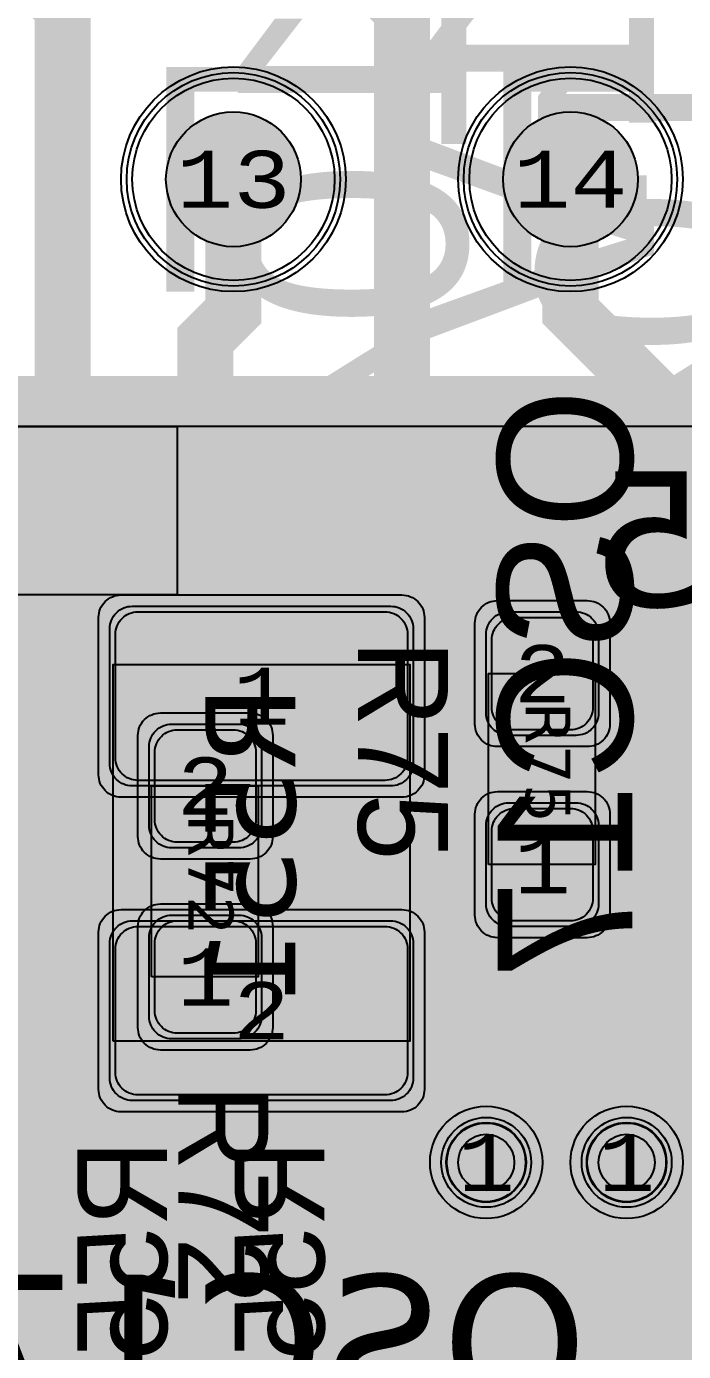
# Model space of a CAD drawing. Extents: x -28 to 199, y -61 to 255.
# Drawn here: x 62.41 to 68.26, y 210.82 to 222.61 of the extents above; entities that cross this region are included whole.
import ezdxf
from ezdxf.enums import TextEntityAlignment as Align

# ---------------------------------------------------------------- set-up
doc = ezdxf.new("R2010")
doc.units = 0
doc.header["$MEASUREMENT"] = 0
for name, color, linetype in [('ASSEMBLY_OUTLINES_BTM', 191, 'CONTINUOUS'), ('ASSEMBLY_OUTLINES_TOP', 102, 'CONTINUOUS'), ('ASSEMBLY_PART_NUMBERS_BTM', 191, 'CONTINUOUS'), ('ASSEMBLY_PART_NUMBERS_TOP', 102, 'CONTINUOUS'), ('ASSEMBLY_REF_DES_BTM', 191, 'CONTINUOUS'), ('ASSEMBLY_REF_DES_TOP', 102, 'CONTINUOUS'), ('DRILL_DRAWING', 21, 'CONTINUOUS'), ('GENERATED_SILKSCREEN_BTM', 255, 'CONTINUOUS'), ('GENERATED_SILKSCREEN_TOP', 140, 'CONTINUOUS'), ('PART_HOLES_LAYER_2', 30, 'CONTINUOUS'), ('PART_HOLES_LAYER_3', 30, 'CONTINUOUS'), ('PART_HOLES_LAYER_BOTTOM', 30, 'CONTINUOUS'), ('PART_HOLES_LAYER_TOP', 30, 'CONTINUOUS'), ('PART_PADS_LAYER_2', 230, 'CONTINUOUS'), ('PART_PADS_LAYER_3', 81, 'CONTINUOUS'), ('PART_PADS_LAYER_BOTTOM', 10, 'CONTINUOUS'), ('PART_PADS_LAYER_TOP', 150, 'CONTINUOUS'), ('PART_PADS_SMD_BTM', 10, 'CONTINUOUS'), ('PART_PADS_SMD_TOP', 150, 'CONTINUOUS'), ('PIN_NUMBERS_BTM', 8, 'CONTINUOUS'), ('PIN_NUMBERS_TOP', 8, 'CONTINUOUS'), ('PLACEMENT_OUTLINES_BTM', 222, 'CONTINUOUS'), ('PLACEMENT_OUTLINES_TOP', 130, 'CONTINUOUS'), ('PLANE_SHAPES_LAYER_2', 230, 'CONTINUOUS'), ('PLANE_SHAPES_LAYER_3', 81, 'CONTINUOUS'), ('SILKSCREEN_OUTLINES_BTM', 211, 'CONTINUOUS'), ('SILKSCREEN_OUTLINES_TOP', 150, 'CONTINUOUS'), ('SILKSCREEN_REF_DES_BTM', 211, 'CONTINUOUS'), ('SILKSCREEN_REF_DES_TOP', 150, 'CONTINUOUS'), ('SOLDERMASK_PADS_BTM', 12, 'CONTINUOUS'), ('SOLDERMASK_PADS_TOP', 180, 'CONTINUOUS'), ('SOLDERPASTE_PADS_BTM', 12, 'CONTINUOUS'), ('SOLDERPASTE_PADS_TOP', 180, 'CONTINUOUS'), ('TRACES_LAYER_2', 230, 'CONTINUOUS'), ('TRACES_LAYER_BOTTOM', 10, 'CONTINUOUS'), ('TRACES_LAYER_TOP', 150, 'CONTINUOUS')]:
    doc.layers.add(name, color=color, linetype=linetype)
doc.styles.add('COURIER_NEW', font='COUR.TTF')
doc.styles.add('VERDANA', font='verdana.TTF')
doc.styles.add('VERIBEST_GERBER_0', font='txt')

msp = doc.modelspace()

# ---------------------------------------------------------------- hatches: boundary and pattern name
at = {"layer": 'ASSEMBLY_OUTLINES_BTM'}
h = msp.add_hatch(color=256, dxfattribs=at)
edge = h.paths.add_edge_path()
edge.add_arc((66.5, 212.5), 0.5, 0, 360)
h = msp.add_hatch(color=256, dxfattribs=at)
edge = h.paths.add_edge_path()
edge.add_arc((67.75, 212.5), 0.5, 0, 360)
at = {"layer": 'PART_HOLES_LAYER_2'}
h = msp.add_hatch(color=256, dxfattribs=at)
edge = h.paths.add_edge_path()
edge.add_arc((64.25, 221.25), 0.6, 0, 360)
h = msp.add_hatch(color=256, dxfattribs=at)
edge = h.paths.add_edge_path()
edge.add_arc((67.25, 221.25), 0.6, 0, 360)
h = msp.add_hatch(color=256, dxfattribs=at)
edge = h.paths.add_edge_path()
edge.add_arc((66.5, 212.5), 0.25, 0, 360)
h = msp.add_hatch(color=256, dxfattribs=at)
edge = h.paths.add_edge_path()
edge.add_arc((67.75, 212.5), 0.25, 0, 360)
at = {"layer": 'PART_HOLES_LAYER_3'}
h = msp.add_hatch(color=256, dxfattribs=at)
edge = h.paths.add_edge_path()
edge.add_arc((64.25, 221.25), 0.6, 0, 360)
h = msp.add_hatch(color=256, dxfattribs=at)
edge = h.paths.add_edge_path()
edge.add_arc((67.25, 221.25), 0.6, 0, 360)
h = msp.add_hatch(color=256, dxfattribs=at)
edge = h.paths.add_edge_path()
edge.add_arc((66.5, 212.5), 0.25, 0, 360)
h = msp.add_hatch(color=256, dxfattribs=at)
edge = h.paths.add_edge_path()
edge.add_arc((67.75, 212.5), 0.25, 0, 360)
at = {"layer": 'PART_HOLES_LAYER_BOTTOM'}
h = msp.add_hatch(color=256, dxfattribs=at)
edge = h.paths.add_edge_path()
edge.add_arc((64.25, 221.25), 0.6, 0, 360)
h = msp.add_hatch(color=256, dxfattribs=at)
edge = h.paths.add_edge_path()
edge.add_arc((67.25, 221.25), 0.6, 0, 360)
h = msp.add_hatch(color=256, dxfattribs=at)
edge = h.paths.add_edge_path()
edge.add_arc((66.5, 212.5), 0.25, 0, 360)
h = msp.add_hatch(color=256, dxfattribs=at)
edge = h.paths.add_edge_path()
edge.add_arc((67.75, 212.5), 0.25, 0, 360)
at = {"layer": 'PART_HOLES_LAYER_TOP'}
h = msp.add_hatch(color=256, dxfattribs=at)
edge = h.paths.add_edge_path()
edge.add_arc((64.25, 221.25), 0.6, 0, 360)
h = msp.add_hatch(color=256, dxfattribs=at)
edge = h.paths.add_edge_path()
edge.add_arc((67.25, 221.25), 0.6, 0, 360)
h = msp.add_hatch(color=256, dxfattribs=at)
edge = h.paths.add_edge_path()
edge.add_arc((66.5, 212.5), 0.25, 0, 360)
h = msp.add_hatch(color=256, dxfattribs=at)
edge = h.paths.add_edge_path()
edge.add_arc((67.75, 212.5), 0.25, 0, 360)
at = {"layer": 'PLANE_SHAPES_LAYER_2'}
h = msp.add_hatch(color=256, dxfattribs=at)
h.paths.add_polyline_path([(169.5, 129.25), (149.5, 129.25), (142.25, 122), (142.25, 90.5), (147.5, 90.5), (147.5, 80), (154, 80), (154, 69.25), (131.75, 69.25), (131.75, 73.25), (121.25, 73.25), (121.25, 81), (110.5, 81), (110.5, 125.75), (106.5, 125.75), (106.5, 128.75), (93.5, 128.75), (93.5, 120.25), (91.75, 120.25), (91.75, 121.5), (80, 121.5), (80, 118.25), (73.25, 118.25), (73.25, 124.5), (67.5, 124.5), (67.5, 128), (57.75, 128), (57.75, 120.25), (55.25, 120.25), (55.25, 121.5), (47.5, 121.5), (47.5, 119), (35, 119), (35, 134.75), (32.75, 134.75), (32.75, 159.75), (29.25, 159.75), (29.25, 175.25), (22.5, 175.25), (22.5, 195.25), (17.25, 195.25), (17.25, 198), (22.5, 198), (22.5, 216.5), (40.25, 216.5), (40.25, 235.5), (54.5, 235.5), (54.5, 254), (87.25, 254), (87.25, 236.25), (86.25, 236.25), (86.25, 228.75), (81, 228.75), (81, 218.75), (95.25, 218.75), (95.25, 194.5), (87, 194.5), (87, 172), (131.1, 172), (131.1, 208.75), (115.5, 208.75), (115.5, 213.75), (106.75, 213.75), (106.75, 218.75), (110.25, 222.25), (110.25, 226.25), (142.5, 226.25), (142.5, 221.5), (160.5, 221.5), (160.5, 240.75), (169.5, 240.75)])
h.paths.add_polyline_path([(35.5, 149.5), (41.75, 149.5), (41.75, 152), (39.25, 152), (39.25, 154), (37.75, 154), (37.75, 152), (35.5, 152)], flags=16)
h.paths.add_polyline_path([(37.5, 125.75), (37.5, 128.75), (42.75, 128.75), (42.75, 125.75)], flags=16)
h.paths.add_polyline_path([(52, 127.75), (52, 130.75), (54.25, 130.75), (54.25, 127.75)], flags=16)
h.paths.add_polyline_path([(50.75, 219.5), (50.75, 226.5), (71.75, 226.5), (71.75, 219.5)], flags=16)
h.paths.add_polyline_path([(66.5, 150.75), (66.5, 177.5), (72.25, 177.5), (72.25, 150.75)], flags=16)
h.paths.add_polyline_path([(47.25, 185.25), (73, 185.25), (73, 188.25), (70.25, 188.25), (70.25, 191), (47.25, 191)], flags=16)
h.paths.add_polyline_path([(84.5, 208), (84.5, 212.75), (85, 212.75), (85, 208)], flags=16)
h.paths.add_polyline_path([(61.5, 137.25), (87.75, 137.25), (87.75, 140.5), (84.75, 140.5), (84.75, 143), (61.5, 143)], flags=16)
h.paths.add_polyline_path([(88.75, 127), (88.75, 130), (91, 130), (91, 127)], flags=16)
h.paths.add_polyline_path([(85.5, 130.25), (85.5, 132.5), (91, 132.5), (91, 130.25)], flags=16)
h.paths.add_polyline_path([(108.75, 142.25), (135.75, 142.25), (135.75, 145.75), (132.25, 145.75), (132.25, 149), (108.75, 149)], flags=16)
h.paths.add_polyline_path([(114.25, 126.75), (140.75, 126.75), (140.75, 129.75), (137.25, 129.75), (137.25, 133), (114.25, 133)], flags=16)
h.paths.add_polyline_path([(155.25, 180.25), (166.25, 180.25), (166.25, 186.25), (152.25, 186.25), (152.25, 183), (155.25, 183)], flags=16)
at = {"layer": 'PLANE_SHAPES_LAYER_3'}
h = msp.add_hatch(color=256, dxfattribs=at)
h.paths.add_polyline_path([(169.5, 129.25), (149.5, 129.25), (142.25, 122), (142.25, 90.5), (147.5, 90.5), (147.5, 80), (154, 80), (154, 69.25), (131.75, 69.25), (131.75, 73.25), (121.25, 73.25), (121.25, 81), (110.5, 81), (110.5, 125.75), (106.5, 125.75), (106.5, 128.75), (93.5, 128.75), (93.5, 120.25), (91.75, 120.25), (91.75, 121.5), (80, 121.5), (80, 118.25), (73.25, 118.25), (73.25, 124.5), (67.5, 124.5), (67.5, 127.75), (58.25, 127.75), (58.25, 130.25), (88.75, 130.25), (88.75, 127), (91, 127), (91, 132.5), (55, 132.5), (55, 131.25), (52, 131.25), (52, 127.75), (55, 127.75), (55, 127.25), (57.75, 127.25), (57.75, 120.25), (55.25, 120.25), (55.25, 121.5), (47.5, 121.5), (47.5, 119), (35, 119), (35, 134.75), (32.75, 134.75), (32.75, 159.75), (29.25, 159.75), (29.25, 175.25), (22.5, 175.25), (22.5, 195.25), (17.25, 195.25), (17.25, 198), (22.5, 198), (22.5, 216.5), (40.25, 216.5), (40.25, 235.5), (54.5, 235.5), (54.5, 254), (87.25, 254), (87.25, 236.25), (86.25, 236.25), (86.25, 228.75), (81, 228.75), (81, 218.75), (95.25, 218.75), (95.25, 194.5), (87, 194.5), (87, 172), (131.1, 172), (131.1, 208.75), (115.5, 208.75), (115.5, 213.75), (106.75, 213.75), (106.75, 218.75), (110.25, 222.25), (110.25, 226.25), (142.5, 226.25), (142.5, 221.5), (160.5, 221.5), (160.5, 240.75), (169.5, 240.75)])
h.paths.add_polyline_path([(35.5, 149.5), (41.75, 149.5), (41.75, 152), (39.25, 152), (39.25, 154), (37.75, 154), (37.75, 152), (35.5, 152)], flags=16)
h.paths.add_polyline_path([(37.5, 125.75), (37.5, 128.75), (42.75, 128.75), (42.75, 125.75)], flags=16)
h.paths.add_polyline_path([(50.75, 219.5), (50.75, 226.5), (71.75, 226.5), (71.75, 219.5)], flags=16)
h.paths.add_polyline_path([(66.5, 150.75), (66.5, 177.5), (72.25, 177.5), (72.25, 150.75)], flags=16)
h.paths.add_polyline_path([(47.25, 185.25), (73, 185.25), (73, 188.25), (70.25, 188.25), (70.25, 191), (47.25, 191)], flags=16)
h.paths.add_polyline_path([(84.5, 208), (84.5, 212.75), (85, 212.75), (85, 208)], flags=16)
h.paths.add_polyline_path([(61.5, 137.25), (87.75, 137.25), (87.75, 140.5), (84.75, 140.5), (84.75, 143), (61.5, 143)], flags=16)
h.paths.add_polyline_path([(108.75, 142.25), (135.75, 142.25), (135.75, 145.75), (132.25, 145.75), (132.25, 149), (108.75, 149)], flags=16)
h.paths.add_polyline_path([(114.25, 126.75), (140.75, 126.75), (140.75, 129.75), (137.25, 129.75), (137.25, 133), (114.25, 133)], flags=16)
h.paths.add_polyline_path([(155.25, 180.25), (166.25, 180.25), (166.25, 186.25), (152.25, 186.25), (152.25, 183), (155.25, 183)], flags=16)

# ---------------------------------------------------------------- linework, layer by layer
at = {"layer": 'ASSEMBLY_OUTLINES_BTM'}
msp.add_lwpolyline([(63.18, 213.58), (63.18, 216.93), (65.82, 216.93), (65.82, 213.58)], close=True, dxfattribs=at)
for centre in [(66.5, 212.5), (67.75, 212.5)]:
    msp.add_circle(centre, 0.5, dxfattribs=at)
at = {"layer": 'ASSEMBLY_OUTLINES_TOP', "const_width": 0.2}
for points in [[(48.9, 219.05), (48.9, 226.45), (76.6, 226.45), (76.6, 219.05)], [(61.75, 217.6), (61.75, 219.05), (63.75, 219.05), (63.75, 217.6)]]:
    msp.add_lwpolyline(points, close=True, dxfattribs=at)
at = {"layer": 'ASSEMBLY_OUTLINES_TOP'}
for points in [[(66.52, 215.15), (66.52, 216.85), (67.47, 216.85), (67.47, 215.15)], [(63.52, 214.15), (63.52, 215.85), (64.47, 215.85), (64.47, 214.15)]]:
    msp.add_lwpolyline(points, close=True, dxfattribs=at)
at = {"layer": 'GENERATED_SILKSCREEN_BTM', "const_width": 0.15}
for points in [[(66.78462, 218.36782), (67.60782, 218.36782), (67.61382, 218.36902), (67.61862, 218.37142), (67.62342, 218.37262), (67.62702, 218.37622), (67.79142, 218.57782), (67.79382, 218.58382), (67.79502, 218.58502), (67.79502, 218.58742), (67.79622, 218.58982), (67.79622, 218.59102), (67.79622, 218.59342), (67.79622, 218.99782), (67.79502, 219.00262), (67.79382, 219.00742), (67.79142, 219.01222), (67.62702, 219.21382), (67.62342, 219.21862), (67.61862, 219.22102), (67.61382, 219.22342), (67.60782, 219.22462), (66.78462, 219.22462), (66.77862, 219.22342), (66.77382, 219.22102), (66.77142, 219.21862), (66.76902, 219.21622), (66.76542, 219.21382), (66.60102, 219.01222), (66.59982, 219.00742), (66.59862, 219.00382), (66.59742, 219.00262), (66.59622, 218.99782), (66.59622, 218.59342), (66.59742, 218.58862), (66.59742, 218.58742), (66.59862, 218.58622), (66.59982, 218.58262), (66.60102, 218.57782), (66.76542, 218.37622), (66.76902, 218.37502), (66.77022, 218.37262), (66.77142, 218.37142), (66.77382, 218.37142), (66.77862, 218.36902), (66.78462, 218.36782)], [(66.79662, 219.17542), (67.59582, 219.17542), (67.74702, 218.99062), (67.74702, 218.60302), (67.59582, 218.41582), (66.79662, 218.41582), (66.64542, 218.60302), (66.64542, 218.99062), (66.79662, 219.17542)], [(67.17582, 217.44502), (67.34022, 217.24222), (67.34502, 217.23862), (67.35102, 217.23742), (67.35462, 217.23622), (67.35822, 217.23502), (67.36062, 217.23382), (67.60782, 217.23382), (67.61142, 217.23502), (67.61982, 217.23742), (67.62222, 217.23862), (67.62702, 217.24222), (67.79142, 217.44382), (67.79382, 217.44982), (67.79502, 217.45102), (67.79502, 217.45342), (67.79622, 217.45582), (67.79622, 217.45702), (67.79622, 217.45942), (67.79622, 217.86382), (67.79502, 217.86862), (67.79382, 217.87342), (67.79142, 217.87822), (67.62702, 218.07982), (67.62102, 218.08582), (67.61382, 218.08702), (67.60542, 218.08582), (67.59702, 218.08102), (67.59102, 218.07622), (67.58622, 218.06782), (67.58502, 218.06062), (67.58742, 218.05222), (67.74702, 217.85662), (67.74702, 217.46902), (67.59582, 217.28182), (67.37262, 217.28182), (67.22022, 217.46782), (67.22022, 217.86382), (67.22022, 217.86862), (67.21902, 217.87462), (67.21662, 217.87822), (67.05222, 218.07982), (67.05102, 218.08222), (67.04862, 218.08462), (67.04502, 218.08702), (67.03662, 218.08942), (67.03182, 218.09062), (66.78462, 218.09062), (66.77862, 218.08942), (66.77382, 218.08702), (66.77142, 218.08462), (66.76902, 218.08222), (66.76542, 218.07982), (66.60102, 217.87822), (66.59982, 217.87342), (66.59862, 217.86982), (66.59742, 217.86862), (66.59622, 217.86382), (66.59622, 217.45942), (66.59742, 217.45462), (66.59862, 217.45222), (66.59982, 217.44862), (66.60102, 217.44502), (66.72462, 217.29382), (66.73062, 217.28782), (66.73782, 217.28542), (66.74622, 217.28662), (66.75462, 217.29022), (66.76062, 217.29622), (66.76542, 217.30462), (66.76662, 217.31422), (66.76422, 217.32262), (66.64542, 217.46662), (66.64542, 217.85662), (66.79662, 218.04142), (67.01982, 218.04142), (67.17222, 217.85662), (67.17222, 217.45942), (67.17342, 217.45462), (67.17462, 217.44982), (67.17582, 217.44502)], [(67.79142, 216.74422), (67.62702, 216.94582), (67.62342, 216.95182), (67.61862, 216.95302), (67.61382, 216.95542), (67.60782, 216.95662), (66.78462, 216.95662), (66.77862, 216.95542), (66.77382, 216.95302), (66.77142, 216.95062), (66.76902, 216.94942), (66.76542, 216.94582), (66.60102, 216.74422), (66.59982, 216.74062), (66.59862, 216.73702), (66.59742, 216.73582), (66.59622, 216.73102), (66.59622, 216.32662), (66.59742, 216.32062), (66.59862, 216.31822), (66.59982, 216.31462), (66.60102, 216.31102), (66.76542, 216.10822), (66.77142, 216.10342), (66.78102, 216.10102), (66.78702, 216.10222), (66.79422, 216.10462), (66.79902, 216.10822), (66.80382, 216.11422), (66.80742, 216.12022), (66.80862, 216.12622), (66.80862, 216.13222), (66.80502, 216.13702), (66.64542, 216.33502), (66.64542, 216.72262), (66.79662, 216.90742), (67.59582, 216.90742), (67.74702, 216.72262), (67.74702, 216.33502), (67.58742, 216.13702), (67.58502, 216.13222), (67.58382, 216.12622), (67.58502, 216.12022), (67.58862, 216.11422), (67.59342, 216.10822), (67.59942, 216.10462), (67.60542, 216.10222), (67.61382, 216.10102), (67.62102, 216.10342), (67.62702, 216.10822), (67.79142, 216.31102), (67.79382, 216.31582), (67.79502, 216.31702), (67.79502, 216.32062), (67.79622, 216.32182), (67.79622, 216.32302), (67.79622, 216.32662), (67.79622, 216.73102), (67.79502, 216.73582), (67.79382, 216.74062), (67.79142, 216.74422)], [(67.74702, 215.65222), (67.74942, 215.66182), (67.75422, 215.66662), (67.76262, 215.67022), (67.77222, 215.67142), (67.78062, 215.67022), (67.78902, 215.66662), (67.79502, 215.66182), (67.79622, 215.65222), (67.79622, 215.18422), (67.79502, 215.17582), (67.78902, 215.16862), (67.78062, 215.16502), (67.77222, 215.16382), (67.76262, 215.16502), (67.75422, 215.16862), (67.74942, 215.17582), (67.74702, 215.18422), (67.74702, 215.39542), (66.62022, 215.39542), (66.61182, 215.39662), (66.60582, 215.40022), (66.60222, 215.40622), (66.60102, 215.41462), (66.59982, 215.42062), (66.59982, 215.42662), (66.60222, 215.43142), (66.60702, 215.43622), (66.93582, 215.67022), (66.94422, 215.67382), (66.95262, 215.67382), (66.95982, 215.67022), (66.96582, 215.66422), (66.97062, 215.65702), (66.97302, 215.64862), (66.97302, 215.64382), (66.97062, 215.64022), (66.96822, 215.63662), (66.96462, 215.63422), (66.69582, 215.44222), (67.74702, 215.44222), (67.74702, 215.65222)], [(67.76022, 214.56742), (67.76862, 214.56982), (67.77702, 214.56862), (67.78422, 214.56262), (67.78902, 214.55662), (67.79142, 214.54822), (67.79262, 214.53982), (67.78902, 214.53262), (67.78302, 214.52662), (66.63222, 213.87982), (66.62622, 213.87742), (66.62142, 213.87742), (66.61662, 213.87742), (66.61182, 213.87982), (66.60462, 213.88342), (66.59982, 213.88822), (66.59742, 213.89422), (66.59622, 213.90022), (66.59622, 214.71022), (66.59862, 214.71862), (66.60462, 214.72462), (66.61182, 214.72942), (66.62142, 214.73062), (66.62982, 214.72942), (66.63822, 214.72462), (66.64422, 214.71862), (66.64542, 214.71022), (66.64542, 213.94102), (67.76022, 214.56742)], [(63.1608, 212.0256), (63.1592, 212.0232), (63.1552, 212.0224), (63.1512, 212.02), (63.1472, 212.02), (62.9824, 212.02), (62.9784, 212.02), (62.976, 212.0224), (62.9736, 212.0224), (62.9728, 212.0232), (62.972, 212.024), (62.9696, 212.0256), (62.86, 212.1616), (62.8584, 212.1656), (62.8576, 212.168), (62.8568, 212.172), (62.8568, 212.5752), (62.8584, 212.5824), (62.8624, 212.5864), (62.8672, 212.5912), (62.8728, 212.5928), (63.6408, 212.5928), (63.6472, 212.5912), (63.6512, 212.5872), (63.6536, 212.5824), (63.6544, 212.5768), (63.6536, 212.5704), (63.6512, 212.5648), (63.6472, 212.5608), (63.6408, 212.5592), (63.2728, 212.5592), (63.2728, 212.1832), (63.6456, 212.052), (63.6512, 212.0488), (63.6544, 212.0432), (63.6552, 212.0368), (63.6536, 212.032), (63.6512, 212.0272), (63.6464, 212.0232), (63.6416, 212.0208), (63.6352, 212.0224), (63.2624, 212.1536), (63.1608, 212.0256)], [(62.8896, 212.5592), (62.8896, 212.176), (62.9904, 212.052), (63.1392, 212.052), (63.2408, 212.176), (63.2408, 212.5592), (62.8896, 212.5592)], [(64.5608, 212.0252), (64.5592, 212.0228), (64.5552, 212.022), (64.5512, 212.0196), (64.5472, 212.0196), (64.3824, 212.0196), (64.3784, 212.0196), (64.376, 212.022), (64.3736, 212.022), (64.3728, 212.0228), (64.372, 212.0236), (64.3696, 212.0252), (64.26, 212.1612), (64.2584, 212.1652), (64.2576, 212.1676), (64.2568, 212.1716), (64.2568, 212.5748), (64.2584, 212.582), (64.2624, 212.586), (64.2672, 212.5908), (64.2728, 212.5924), (65.0408, 212.5924), (65.0472, 212.5908), (65.0512, 212.5868), (65.0536, 212.582), (65.0544, 212.5764), (65.0536, 212.57), (65.0512, 212.5644), (65.0472, 212.5604), (65.0408, 212.5588), (64.6728, 212.5588), (64.6728, 212.1828), (65.0456, 212.0516), (65.0512, 212.0484), (65.0544, 212.0428), (65.0552, 212.0364), (65.0536, 212.0316), (65.0512, 212.0268), (65.0464, 212.0228), (65.0416, 212.0204), (65.0352, 212.022), (64.6624, 212.1532), (64.5608, 212.0252)], [(64.2896, 212.5588), (64.2896, 212.1756), (64.3904, 212.0516), (64.5392, 212.0516), (64.6408, 212.1756), (64.6408, 212.5588), (64.2896, 212.5588)], [(63.132, 211.6856), (63.1328, 211.6888), (63.1336, 211.6912), (63.1352, 211.6944), (63.2232, 211.8032), (62.8896, 211.8032), (62.8896, 211.2808), (62.888, 211.2752), (62.8848, 211.2704), (62.8792, 211.268), (62.8736, 211.2672), (62.8672, 211.268), (62.8616, 211.2704), (62.8584, 211.2752), (62.8568, 211.2808), (62.8568, 211.8208), (62.8584, 211.8264), (62.8624, 211.8304), (62.8672, 211.8352), (62.8728, 211.8368), (63.2576, 211.8368), (63.2632, 211.836), (63.2672, 211.8336), (63.2696, 211.8304), (63.2712, 211.8248), (63.2728, 211.8208), (63.2736, 211.8176), (63.2728, 211.8136), (63.2704, 211.8104), (63.164, 211.68), (63.164, 211.4216), (63.2656, 211.2968), (63.5232, 211.2968), (63.6232, 211.4216), (63.6232, 211.68), (63.5176, 211.8104), (63.5152, 211.816), (63.5152, 211.8208), (63.5184, 211.8256), (63.5224, 211.8304), (63.528, 211.8336), (63.5336, 211.8344), (63.5368, 211.8344), (63.5392, 211.8336), (63.5432, 211.8296), (63.6536, 211.6944), (63.6552, 211.692), (63.6552, 211.6888), (63.6568, 211.6856), (63.6568, 211.416), (63.6568, 211.4136), (63.656, 211.4128), (63.656, 211.412), (63.6552, 211.4104), (63.6552, 211.4088), (63.6536, 211.4056), (63.5432, 211.2704), (63.5408, 211.268), (63.5392, 211.2672), (63.5344, 211.2656), (63.5312, 211.2648), (63.2576, 211.2648), (63.2544, 211.2656), (63.2496, 211.2672), (63.248, 211.2672), (63.2472, 211.268), (63.2456, 211.2696), (63.244, 211.2704), (63.1352, 211.4056), (63.1336, 211.4096), (63.1328, 211.412), (63.132, 211.416), (63.132, 211.6856)], [(64.532, 211.6852), (64.5328, 211.6884), (64.5336, 211.6908), (64.5352, 211.694), (64.6232, 211.8028), (64.2896, 211.8028), (64.2896, 211.2804), (64.288, 211.2748), (64.2848, 211.27), (64.2792, 211.2676), (64.2736, 211.2668), (64.2672, 211.2676), (64.2616, 211.27), (64.2584, 211.2748), (64.2568, 211.2804), (64.2568, 211.8204), (64.2584, 211.826), (64.2624, 211.83), (64.2672, 211.8348), (64.2728, 211.8364), (64.6576, 211.8364), (64.6632, 211.8356), (64.6672, 211.8332), (64.6696, 211.83), (64.6712, 211.8244), (64.6728, 211.8204), (64.6736, 211.8172), (64.6728, 211.8132), (64.6704, 211.81), (64.564, 211.6796), (64.564, 211.4212), (64.6656, 211.2964), (64.9232, 211.2964), (65.0232, 211.4212), (65.0232, 211.6796), (64.9176, 211.81), (64.9152, 211.8156), (64.9152, 211.8204), (64.9184, 211.8252), (64.9224, 211.83), (64.928, 211.8332), (64.9336, 211.834), (64.9368, 211.834), (64.9392, 211.8332), (64.9432, 211.8292), (65.0536, 211.694), (65.0552, 211.6916), (65.0552, 211.6884), (65.0568, 211.6852), (65.0568, 211.4156), (65.0568, 211.4132), (65.056, 211.4124), (65.056, 211.4116), (65.0552, 211.41), (65.0552, 211.4084), (65.0536, 211.4052), (64.9432, 211.27), (64.9408, 211.2676), (64.9392, 211.2668), (64.9344, 211.2652), (64.9312, 211.2644), (64.6576, 211.2644), (64.6544, 211.2652), (64.6496, 211.2668), (64.648, 211.2668), (64.6472, 211.2676), (64.6456, 211.2692), (64.644, 211.27), (64.5352, 211.4052), (64.5336, 211.4092), (64.5328, 211.4116), (64.532, 211.4156), (64.532, 211.6852)], [(62.8568, 210.5248), (62.8568, 211.0648), (62.8584, 211.0704), (62.8624, 211.0744), (62.8672, 211.0792), (62.8728, 211.0808), (63.2576, 211.0808), (63.2632, 211.08), (63.2672, 211.0776), (63.2696, 211.0744), (63.2712, 211.0688), (63.2728, 211.0648), (63.2736, 211.0616), (63.2728, 211.0576), (63.2704, 211.0544), (63.164, 210.924), (63.164, 210.6656)], [(63.132, 210.9296), (63.1328, 210.9328), (63.1336, 210.9352), (63.1352, 210.9384), (63.2232, 211.0472), (62.8896, 211.0472), (62.8896, 210.5248)], [(63.6232, 210.6656), (63.6232, 210.924), (63.5176, 211.0544), (63.5152, 211.06), (63.5152, 211.0648), (63.5184, 211.0696), (63.5224, 211.0744), (63.528, 211.0776), (63.5336, 211.0784), (63.5368, 211.0784), (63.5392, 211.0776), (63.5432, 211.0736), (63.6536, 210.9384), (63.6552, 210.936), (63.6552, 210.9328), (63.6568, 210.9296), (63.6568, 210.66)], [(64.2568, 210.5244), (64.2568, 211.0644), (64.2584, 211.07), (64.2624, 211.074), (64.2672, 211.0788), (64.2728, 211.0804), (64.6576, 211.0804), (64.6632, 211.0796), (64.6672, 211.0772), (64.6696, 211.074), (64.6712, 211.0684), (64.6728, 211.0644), (64.6736, 211.0612), (64.6728, 211.0572), (64.6704, 211.054), (64.564, 210.9236), (64.564, 210.6652)], [(64.532, 210.9292), (64.5328, 210.9324), (64.5336, 210.9348), (64.5352, 210.938), (64.6232, 211.0468), (64.2896, 211.0468), (64.2896, 210.5244)], [(65.0232, 210.6652), (65.0232, 210.9236), (64.9176, 211.054), (64.9152, 211.0596), (64.9152, 211.0644), (64.9184, 211.0692), (64.9224, 211.074), (64.928, 211.0772), (64.9336, 211.078), (64.9368, 211.078), (64.9392, 211.0772), (64.9432, 211.0732), (65.0536, 210.938), (65.0552, 210.9356), (65.0552, 210.9324), (65.0568, 210.9292), (65.0568, 210.6596)], [(63.132, 210.66), (63.132, 210.9296)], [(64.532, 210.6596), (64.532, 210.9292)]]:
    msp.add_lwpolyline(points, dxfattribs=at)
for points in [[(63.180005, 214.666164, 1.1642e-05), (63.179995, 214.666156), (63.179995, 215.833844, 1.1642e-05), (63.180005, 215.833836), (63.180005, 214.666164)], [(65.820005, 214.666156, 1.1642e-05), (65.819995, 214.666164), (65.819995, 215.833836, 1.1642e-05), (65.820005, 215.833844), (65.820005, 214.666156)]]:
    msp.add_lwpolyline(points, format="xyb", dxfattribs=at)
for points in [[(66, 212.5, -1), (67, 212.5, -1)], [(67.25, 212.5, -1), (68.25, 212.5, -1)]]:
    msp.add_lwpolyline(points, format="xyb", close=True, dxfattribs=at)
at = {"layer": 'GENERATED_SILKSCREEN_TOP', "const_width": 0.15}
for points in [[(76.600005, 219.05, -0.4142135624), (76.6, 219.049995), (48.9, 219.049995, -0.4142135624), (48.899995, 219.05), (48.899995, 219.399988, 2.7616e-06), (48.900005, 219.399984), (48.900005, 219.050005), (76.599995, 219.050005), (76.599995, 219.399984, 2.7616e-06), (76.600005, 219.399988), (76.600005, 219.05)], [(66.520005, 215.707911, 1.22306e-05), (66.519995, 215.707902), (66.519995, 216.292098, 1.22306e-05), (66.520005, 216.292089), (66.520005, 215.707911)], [(67.470005, 215.716156, 1.1642e-05), (67.469995, 215.716164), (67.469995, 216.283836, 1.1642e-05), (67.470005, 216.283844), (67.470005, 215.716156)], [(63.520005, 214.707911, 1.22306e-05), (63.519995, 214.707902), (63.519995, 215.292098, 1.22306e-05), (63.520005, 215.292089), (63.520005, 214.707911)], [(64.470005, 214.716156, 1.1642e-05), (64.469995, 214.716164), (64.469995, 215.283836, 1.1642e-05), (64.470005, 215.283844), (64.470005, 214.716156)]]:
    msp.add_lwpolyline(points, format="xyb", dxfattribs=at)
msp.add_lwpolyline([(61.75, 217.55), (61.75, 219.05), (63.75, 219.05), (63.75, 217.55)], close=True, dxfattribs=at)
for points in [[(65.8592, 216.4752), (65.8608, 216.4728), (65.8648, 216.472), (65.8688, 216.4696), (65.8728, 216.4696), (66.0376, 216.4696), (66.0416, 216.4696), (66.044, 216.472), (66.0464, 216.472), (66.0472, 216.4728), (66.048, 216.4736), (66.0504, 216.4752), (66.16, 216.6112), (66.1616, 216.6152), (66.1624, 216.6176), (66.1632, 216.6216), (66.1632, 217.0248), (66.1616, 217.032), (66.1576, 217.036), (66.1536, 217.0408), (66.1472, 217.0424), (65.3792, 217.0424), (65.3728, 217.0408), (65.3688, 217.0368), (65.3664, 217.032), (65.3656, 217.0264), (65.3664, 217.02), (65.3688, 217.0144), (65.3728, 217.0104), (65.3792, 217.0088), (65.7472, 217.0088), (65.7472, 216.6328), (65.3744, 216.5016), (65.3688, 216.4984), (65.3656, 216.4928), (65.3648, 216.4864), (65.3664, 216.4816), (65.3696, 216.4768), (65.3736, 216.4728), (65.3784, 216.4704), (65.3848, 216.472), (65.7576, 216.6032), (65.8592, 216.4752)], [(66.1304, 217.0088), (66.1304, 216.6256), (66.0296, 216.5016), (65.8808, 216.5016), (65.7792, 216.6256), (65.7792, 217.0088), (66.1304, 217.0088)], [(65.3872, 216.1752), (65.3816, 216.1768), (65.376, 216.176), (65.3712, 216.172), (65.368, 216.168), (65.3664, 216.1624), (65.3656, 216.1568), (65.368, 216.152), (65.372, 216.148), (66.1392, 215.7168), (66.1432, 215.7152), (66.1464, 215.7152), (66.1496, 215.7152), (66.1528, 215.7168), (66.1576, 215.7192), (66.1608, 215.7224), (66.1624, 215.7264), (66.1632, 215.7304), (66.1632, 216.2704), (66.1616, 216.276), (66.1576, 216.28), (66.1528, 216.2832), (66.1464, 216.284), (66.1408, 216.2832), (66.1352, 216.28), (66.1312, 216.276), (66.1304, 216.2704), (66.1304, 215.7576), (65.3872, 216.1752)], [(65.888, 215.3792), (65.8872, 215.3824), (65.8864, 215.3848), (65.8848, 215.388), (65.7968, 215.4968), (66.1304, 215.4968), (66.1304, 214.9744), (66.132, 214.9688), (66.1352, 214.964), (66.1408, 214.9616), (66.1464, 214.9608), (66.1528, 214.9616), (66.1584, 214.964), (66.1616, 214.9688), (66.1632, 214.9744), (66.1632, 215.5144), (66.1616, 215.52), (66.1576, 215.524), (66.1536, 215.5288), (66.1472, 215.5304), (65.7624, 215.5304), (65.7568, 215.5296), (65.7528, 215.5272), (65.7504, 215.524), (65.7488, 215.5184), (65.7472, 215.5144), (65.7464, 215.5112), (65.7472, 215.5072), (65.7496, 215.504), (65.856, 215.3736), (65.856, 215.1152), (65.7544, 214.9904), (65.4968, 214.9904), (65.3968, 215.1152), (65.3968, 215.3736), (65.5024, 215.504), (65.5048, 215.5096), (65.5048, 215.5144), (65.5016, 215.5192), (65.4976, 215.524), (65.492, 215.5272), (65.4864, 215.528), (65.4832, 215.528), (65.4808, 215.5272), (65.4768, 215.5232), (65.3664, 215.388), (65.3648, 215.3856), (65.3648, 215.3824), (65.3632, 215.3792), (65.3632, 215.1096), (65.3632, 215.1072), (65.364, 215.1064), (65.364, 215.1056), (65.3648, 215.104), (65.3648, 215.1024), (65.3664, 215.0992), (65.4768, 214.964), (65.4792, 214.9616), (65.4808, 214.9608), (65.4856, 214.9592), (65.4888, 214.9584), (65.7624, 214.9584), (65.7664, 214.9592), (65.7704, 214.9608), (65.772, 214.9608), (65.7728, 214.9616), (65.7744, 214.9632), (65.776, 214.964), (65.8848, 215.0992), (65.8864, 215.1032), (65.8872, 215.1056), (65.888, 215.1096), (65.888, 215.3792)], [(64.2592, 212.5252), (64.2608, 212.5228), (64.2648, 212.522), (64.2688, 212.5196), (64.2728, 212.5196), (64.4376, 212.5196), (64.4416, 212.5196), (64.444, 212.522), (64.4464, 212.522), (64.4472, 212.5228), (64.448, 212.5236), (64.4504, 212.5252), (64.56, 212.6612), (64.5616, 212.6652), (64.5624, 212.6676), (64.5632, 212.6716), (64.5632, 213.0748), (64.5616, 213.082), (64.5576, 213.086), (64.5536, 213.0908), (64.5472, 213.0924), (63.7792, 213.0924), (63.7728, 213.0908), (63.7688, 213.0868), (63.7664, 213.082), (63.7656, 213.0764), (63.7664, 213.07), (63.7688, 213.0644), (63.7728, 213.0604), (63.7792, 213.0588), (64.1472, 213.0588), (64.1472, 212.6828), (63.7744, 212.5516), (63.7688, 212.5484), (63.7656, 212.5428), (63.7648, 212.5364), (63.7664, 212.5316), (63.7696, 212.5268), (63.7736, 212.5228), (63.7784, 212.5204), (63.7848, 212.522), (64.1576, 212.6532), (64.2592, 212.5252)], [(64.5304, 213.0588), (64.5304, 212.6756), (64.4296, 212.5516), (64.2808, 212.5516), (64.1792, 212.6756), (64.1792, 213.0588), (64.5304, 213.0588)], [(63.7872, 212.2252), (63.7816, 212.2268), (63.776, 212.226), (63.7712, 212.222), (63.768, 212.218), (63.7664, 212.2124), (63.7656, 212.2068), (63.768, 212.202), (63.772, 212.198), (64.5392, 211.7668), (64.5432, 211.7652), (64.5464, 211.7652), (64.5496, 211.7652), (64.5528, 211.7668), (64.5576, 211.7692), (64.5608, 211.7724), (64.5624, 211.7764), (64.5632, 211.7804), (64.5632, 212.3204), (64.5616, 212.326), (64.5576, 212.33), (64.5528, 212.3332), (64.5464, 212.334), (64.5408, 212.3332), (64.5352, 212.33), (64.5312, 212.326), (64.5304, 212.3204), (64.5304, 211.8076), (63.7872, 212.2252)], [(64.56, 211.1484), (64.4504, 211.014), (64.4464, 211.0116), (64.4432, 211.0108), (64.4408, 211.0092), (64.4376, 211.0084), (64.328, 211.0084), (64.3256, 211.0092), (64.32, 211.0108), (64.316, 211.0116), (64.3144, 211.014), (63.8816, 211.5468), (63.796, 211.5468), (63.796, 211.0244), (63.7944, 211.0188), (63.7912, 211.014), (63.7856, 211.0116), (63.7792, 211.0108), (63.7736, 211.0116), (63.768, 211.014), (63.7648, 211.0188), (63.7632, 211.0244), (63.7632, 211.5636), (63.7648, 211.57), (63.7688, 211.574), (63.7736, 211.578), (63.7792, 211.5796), (63.8888, 211.5796), (63.8912, 211.5788), (63.8968, 211.5772), (63.8992, 211.5756), (63.9008, 211.574), (63.9024, 211.5724), (64.336, 211.0404), (64.4296, 211.0404), (64.5304, 211.1652), (64.5304, 211.4236), (64.424, 211.554), (64.4224, 211.5596), (64.4232, 211.5644), (64.4256, 211.57), (64.4304, 211.5732), (64.436, 211.5764), (64.4416, 211.5772), (64.4464, 211.5764), (64.4504, 211.5724), (64.56, 211.438), (64.5608, 211.4348), (64.5616, 211.4324), (64.5624, 211.4316), (64.5632, 211.4284), (64.5632, 211.1588), (64.5624, 211.1556), (64.5624, 211.1548), (64.5616, 211.154), (64.5608, 211.1516), (64.56, 211.1484)]]:
    msp.add_lwpolyline(points, dxfattribs=at)
at = {"layer": 'PART_HOLES_LAYER_2'}
for centre, radius in [((64.25, 221.25), 0.6), ((67.25, 221.25), 0.6), ((66.5, 212.5), 0.25), ((67.75, 212.5), 0.25)]:
    msp.add_circle(centre, radius, dxfattribs=at)
at = {"layer": 'PART_HOLES_LAYER_3'}
for centre, radius in [((64.25, 221.25), 0.6), ((67.25, 221.25), 0.6), ((66.5, 212.5), 0.25), ((67.75, 212.5), 0.25)]:
    msp.add_circle(centre, radius, dxfattribs=at)
at = {"layer": 'PART_HOLES_LAYER_BOTTOM'}
for centre, radius in [((64.25, 221.25), 0.6), ((67.25, 221.25), 0.6), ((66.5, 212.5), 0.25), ((67.75, 212.5), 0.25)]:
    msp.add_circle(centre, radius, dxfattribs=at)
at = {"layer": 'PART_HOLES_LAYER_TOP'}
for centre, radius in [((64.25, 221.25), 0.6), ((67.25, 221.25), 0.6), ((66.5, 212.5), 0.25), ((67.75, 212.5), 0.25)]:
    msp.add_circle(centre, radius, dxfattribs=at)
at = {"layer": 'PART_PADS_LAYER_2'}
for centre, radius in [((64.25, 221.25), 0.95), ((67.25, 221.25), 0.95), ((66.5, 212.5), 0.35), ((67.75, 212.5), 0.35)]:
    msp.add_circle(centre, radius, dxfattribs=at)
at = {"layer": 'PART_PADS_LAYER_3'}
for centre, radius in [((64.25, 221.25), 0.95), ((67.25, 221.25), 0.95), ((66.5, 212.5), 0.35), ((67.75, 212.5), 0.35)]:
    msp.add_circle(centre, radius, dxfattribs=at)
at = {"layer": 'PART_PADS_LAYER_BOTTOM'}
for centre, radius in [((64.25, 221.25), 0.9), ((67.25, 221.25), 0.9), ((66.5, 212.5), 0.35), ((67.75, 212.5), 0.35)]:
    msp.add_circle(centre, radius, dxfattribs=at)
at = {"layer": 'PART_PADS_LAYER_TOP'}
for centre, radius in [((64.25, 221.25), 0.9), ((67.25, 221.25), 0.9), ((66.5, 212.5), 0.35), ((67.75, 212.5), 0.35)]:
    msp.add_circle(centre, radius, dxfattribs=at)
at = {"layer": 'PART_PADS_SMD_BTM'}
for points in [[(65.85, 216.05, -0.4142135624), (65.65, 215.85), (63.35, 215.85, -0.4142135624), (63.15, 216.05), (63.15, 217.25, -0.4142135624), (63.35, 217.45), (65.65, 217.45, -0.4142135624), (65.85, 217.25)], [(65.85, 213.25, -0.4142135624), (65.65, 213.05), (63.35, 213.05, -0.4142135624), (63.15, 213.25), (63.15, 214.45, -0.4142135624), (63.35, 214.65), (65.65, 214.65, -0.4142135624), (65.85, 214.45)]]:
    msp.add_lwpolyline(points, format="xyb", close=True, dxfattribs=at)
at = {"layer": 'PART_PADS_SMD_TOP'}
for points in [[(66.7, 216.3, -0.4142135624), (66.5, 216.5), (66.5, 217.2, -0.4142135624), (66.7, 217.4), (67.3, 217.4, -0.4142135624), (67.5, 217.2), (67.5, 216.5, -0.4142135624), (67.3, 216.3)], [(63.7, 215.3, -0.4142135624), (63.5, 215.5), (63.5, 216.2, -0.4142135624), (63.7, 216.4), (64.3, 216.4, -0.4142135624), (64.5, 216.2), (64.5, 215.5, -0.4142135624), (64.3, 215.3)], [(66.7, 214.6, -0.4142135624), (66.5, 214.8), (66.5, 215.5, -0.4142135624), (66.7, 215.7), (67.3, 215.7, -0.4142135624), (67.5, 215.5), (67.5, 214.8, -0.4142135624), (67.3, 214.6)], [(63.7, 213.6, -0.4142135624), (63.5, 213.8), (63.5, 214.5, -0.4142135624), (63.7, 214.7), (64.3, 214.7, -0.4142135624), (64.5, 214.5), (64.5, 213.8, -0.4142135624), (64.3, 213.6)]]:
    msp.add_lwpolyline(points, format="xyb", close=True, dxfattribs=at)
at = {"layer": 'PLACEMENT_OUTLINES_BTM'}
msp.add_lwpolyline([(63.18, 213.58), (63.18, 216.93), (65.82, 216.93), (65.82, 213.58)], close=True, dxfattribs=at)
for centre in [(66.5, 212.5), (67.75, 212.5)]:
    msp.add_circle(centre, 0.355, dxfattribs=at)
at = {"layer": 'PLACEMENT_OUTLINES_TOP'}
for points in [[(48.9, 219.05), (48.9, 226.45), (76.6, 226.45), (76.6, 219.05)], [(66.52, 215.15), (66.52, 216.85), (67.47, 216.85), (67.47, 215.15)], [(63.52, 214.15), (63.52, 215.85), (64.47, 215.85), (64.47, 214.15)]]:
    msp.add_lwpolyline(points, close=True, dxfattribs=at)
at = {"layer": 'SILKSCREEN_OUTLINES_BTM'}
msp.add_lwpolyline([(63.18, 213.58), (63.18, 216.93), (65.82, 216.93), (65.82, 213.58)], close=True, dxfattribs=at)
for centre in [(66.5, 212.5), (67.75, 212.5)]:
    msp.add_circle(centre, 0.5, dxfattribs=at)
at = {"layer": 'SILKSCREEN_OUTLINES_TOP'}
for points in [[(48.9, 219.05), (48.9, 226.45), (76.6, 226.45), (76.6, 219.05)], [(61.75, 217.55), (61.75, 219.05), (63.75, 219.05), (63.75, 217.55)], [(66.52, 215.15), (66.52, 216.85), (67.47, 216.85), (67.47, 215.15)], [(63.52, 214.15), (63.52, 215.85), (64.47, 215.85), (64.47, 214.15)]]:
    msp.add_lwpolyline(points, close=True, dxfattribs=at)
at = {"layer": 'SOLDERMASK_PADS_BTM'}
for points in [[(65.95, 215.95, -0.4142135624), (65.75, 215.75), (63.25, 215.75, -0.4142135624), (63.05, 215.95), (63.05, 217.35, -0.4142135624), (63.25, 217.55), (65.75, 217.55, -0.4142135624), (65.95, 217.35)], [(65.95, 213.15, -0.4142135624), (65.75, 212.95), (63.25, 212.95, -0.4142135624), (63.05, 213.15), (63.05, 214.55, -0.4142135624), (63.25, 214.75), (65.75, 214.75, -0.4142135624), (65.95, 214.55)]]:
    msp.add_lwpolyline(points, format="xyb", close=True, dxfattribs=at)
for centre, radius in [((64.25, 221.25), 1), ((67.25, 221.25), 1), ((66.5, 212.5), 0.4), ((67.75, 212.5), 0.4)]:
    msp.add_circle(centre, radius, dxfattribs=at)
at = {"layer": 'SOLDERMASK_PADS_TOP'}
for points in [[(66.6, 216.2, -0.4142135624), (66.4, 216.4), (66.4, 217.3, -0.4142135624), (66.6, 217.5), (67.4, 217.5, -0.4142135624), (67.6, 217.3), (67.6, 216.4, -0.4142135624), (67.4, 216.2)], [(63.6, 215.2, -0.4142135624), (63.4, 215.4), (63.4, 216.3, -0.4142135624), (63.6, 216.5), (64.4, 216.5, -0.4142135624), (64.6, 216.3), (64.6, 215.4, -0.4142135624), (64.4, 215.2)], [(66.6, 214.5, -0.4142135624), (66.4, 214.7), (66.4, 215.6, -0.4142135624), (66.6, 215.8), (67.4, 215.8, -0.4142135624), (67.6, 215.6), (67.6, 214.7, -0.4142135624), (67.4, 214.5)], [(63.6, 213.5, -0.4142135624), (63.4, 213.7), (63.4, 214.6, -0.4142135624), (63.6, 214.8), (64.4, 214.8, -0.4142135624), (64.6, 214.6), (64.6, 213.7, -0.4142135624), (64.4, 213.5)]]:
    msp.add_lwpolyline(points, format="xyb", close=True, dxfattribs=at)
for centre, radius in [((64.25, 221.25), 1), ((67.25, 221.25), 1), ((66.5, 212.5), 0.4), ((67.75, 212.5), 0.4)]:
    msp.add_circle(centre, radius, dxfattribs=at)
at = {"layer": 'SOLDERPASTE_PADS_BTM'}
for points in [[(65.8, 216.1, -0.4142135624), (65.6, 215.9), (63.4, 215.9, -0.4142135624), (63.2, 216.1), (63.2, 217.2, -0.4142135624), (63.4, 217.4), (65.6, 217.4, -0.4142135624), (65.8, 217.2)], [(65.8, 213.3, -0.4142135624), (65.6, 213.1), (63.4, 213.1, -0.4142135624), (63.2, 213.3), (63.2, 214.4, -0.4142135624), (63.4, 214.6), (65.6, 214.6, -0.4142135624), (65.8, 214.4)]]:
    msp.add_lwpolyline(points, format="xyb", close=True, dxfattribs=at)
at = {"layer": 'SOLDERPASTE_PADS_TOP'}
for points in [[(66.75, 216.35, -0.4142135624), (66.55, 216.55), (66.55, 217.15, -0.4142135624), (66.75, 217.35), (67.25, 217.35, -0.4142135624), (67.45, 217.15), (67.45, 216.55, -0.4142135624), (67.25, 216.35)], [(63.75, 215.35, -0.4142135624), (63.55, 215.55), (63.55, 216.15, -0.4142135624), (63.75, 216.35), (64.25, 216.35, -0.4142135624), (64.45, 216.15), (64.45, 215.55, -0.4142135624), (64.25, 215.35)], [(66.75, 214.65, -0.4142135624), (66.55, 214.85), (66.55, 215.45, -0.4142135624), (66.75, 215.65), (67.25, 215.65, -0.4142135624), (67.45, 215.45), (67.45, 214.85, -0.4142135624), (67.25, 214.65)], [(63.75, 213.65, -0.4142135624), (63.55, 213.85), (63.55, 214.45, -0.4142135624), (63.75, 214.65), (64.25, 214.65, -0.4142135624), (64.45, 214.45), (64.45, 213.85, -0.4142135624), (64.25, 213.65)]]:
    msp.add_lwpolyline(points, format="xyb", close=True, dxfattribs=at)
at = {"layer": 'TRACES_LAYER_2', "const_width": 0.35}
for points in [[(39, 157.75), (39, 164.278948), (39.977084, 165.256032), (39.977084, 195.954471), (60.237, 216.214387), (76.851201, 216.214387), (80.742914, 220.1061), (91.363492, 220.1061), (91.940199, 220.682807), (101.119002, 220.682807), (104.461707, 224.025512), (105.460006, 224.025512), (107.101084, 225.66659), (107.101084, 228.559662), (109.375, 230.833578), (109.375, 237.875), (108.5, 238.75)], [(108.5, 236.75), (108.5, 230.833578), (106.588042, 228.92162), (106.588042, 225.860655), (105.279387, 224.552), (104.281088, 224.552), (100.911895, 221.182807), (91.457807, 221.182807), (90.977327, 220.702327), (80.533007, 220.702327), (76.721293, 216.890613), (60.206119, 216.890613), (39.477084, 196.161578), (39.477084, 165.651779), (37.478919, 163.653614), (37.478919, 157.997487), (37.231432, 157.75), (36.75, 157.75)]]:
    msp.add_lwpolyline(points, dxfattribs=at)
at = {"layer": 'TRACES_LAYER_BOTTOM'}
for points, const_width in [([(58.25, 224.25), (59.082265, 223.417735), (59.105465, 223.417735), (59.634059, 222.889141), (59.634059, 220.965941), (63.95, 216.65), (64.5, 216.65)], 0.5), ([(60.75, 213.85), (61.3, 213.85), (62.324265, 212.825735), (62.358649, 212.825735), (66.557986, 208.626398), (66.557986, 202.615113), (67.273099, 201.9)], 0.75), ([(77.75, 204.25), (77.75, 208.483332), (72.383332, 213.85), (64.5, 213.85)], 0.5), ([(59.75, 211.1), (62.456969, 211.1), (65.346287, 208.210682), (65.346287, 198.975592), (67.3, 197.021879), (67.3, 194.9)], 0.75)]:
    msp.add_lwpolyline(points, dxfattribs=dict(at, const_width=const_width))
at = {"layer": 'TRACES_LAYER_TOP'}
for points, const_width in [([(61.5, 215.85), (62.137291, 216.487291), (62.137291, 216.537291), (62.729903, 217.129903), (62.729903, 222.770097), (61.25, 224.25)], 0.5), ([(64.25, 224.25), (65.75, 222.75), (65.75, 218.15), (67, 216.9), (67, 216.85)], 0.5), ([(64.25, 221.25), (64.25, 220.073), (64, 219.823), (64, 215.85)], 0.5), ([(69, 216.85), (68.054876, 217.795124), (68.054876, 219.268124), (67.25, 220.073), (67.25, 221.25)], 0.5), ([(70.25, 212.5), (69.806644, 212.943356), (69.668045, 212.943356), (67.777, 214.834401), (67, 214.834401), (67, 215.15)], 0.35), ([(72.5, 214.6), (72.5, 211.710561), (71.969294, 211.179855), (65.565238, 211.179855), (64.366014, 209.980631), (64.366014, 208.480634), (64.629, 208.217648), (64.629, 207.282352), (63.5, 206.153352), (63.5, 203.85)], 0.75), ([(66.5, 212.5), (65.75, 212.5), (65.399714, 212.149714), (59.353553, 212.149714), (59, 212.503267), (59, 214.15)], 0.5), ([(64, 214.15), (67.35, 214.15), (69, 212.5)], 0.5), ([(67.75, 212.5), (67.003372, 213.246628), (62.403372, 213.246628), (61.5, 214.15)], 0.35)]:
    msp.add_lwpolyline(points, dxfattribs=dict(at, const_width=const_width))

# ---------------------------------------------------------------- texts
at = {"layer": 'ASSEMBLY_PART_NUMBERS_BTM', "style": 'VERIBEST_GERBER_0', "text_generation_flag": 2}
for s, p in [('ERJ-3EKF3401V', (65.96, 240.5)), ('CL10B104KB8SFNC', (64.29, 231.25)), ('CL10B104KB8SFNC', (66.96, 231)), ('MCR25JZHJ000', (63.29, 215.25)), ('MCR25JZHJ000', (67.04, 215.25))]:
    msp.add_text(s, height=2.032, rotation=90, dxfattribs=at).set_placement(p, align=Align.TOP_LEFT)
for s, p in [('NLFV32T-1R0M-EF', (91, 219.21)), ('ERJ-3EKF10R7V', (83.25, 217.79)), ('TP-1_OSC_OSC', (66.5, 215.04)), ('TP-1_OSC_OSC', (67.75, 215.04)), ('TP-1_OSC_OSC', (69, 215.04)), ('TP-1_OSC_OSC', (70.25, 215.04)), ('TP-1_OSC_OSC', (71.5, 215.04))]:
    msp.add_text(s, height=2.032, dxfattribs=at).set_placement(p, align=Align.TOP_LEFT)
at = {"layer": 'ASSEMBLY_PART_NUMBERS_TOP', "style": 'VERIBEST_GERBER_0'}
for s, p in [('ERJ-3GEY0R00V', (69.54, 216)), ('MCR25JZHJ000', (69.96, 216)), ('ERJ-3GEY0R00V', (64.04, 215)), ('ERJ-3GEY0R00V', (66.54, 215))]:
    msp.add_text(s, height=2.032, rotation=270, dxfattribs=at).set_placement(p, align=Align.TOP_LEFT)
at = {"layer": 'ASSEMBLY_REF_DES_BTM', "style": 'VERDANA', "text_generation_flag": 2}
for s, p in [('OSC15', (73, 218.65)), ('OSC17', (67.4, 211.5))]:
    msp.add_text(s, height=1.2, dxfattribs=at).set_placement(p, align=Align.TOP_LEFT)
msp.add_text('R551', height=0.8, rotation=90, dxfattribs=at).set_placement((64, 216.75), align=Align.TOP_LEFT)
at = {"layer": 'ASSEMBLY_REF_DES_TOP', "style": 'VERDANA'}
for s, p in [('R75', (67.25, 216.6)), ('R72', (64.25, 215.6))]:
    msp.add_text(s, height=0.4, rotation=270, dxfattribs=at).set_placement(p, align=Align.TOP_LEFT)
at = {"layer": 'DRILL_DRAWING', "style": 'VERIBEST_GERBER_0'}
for s, p in [('F', (64.25, 221.25)), ('F', (67.25, 221.25)), ('B', (66.5, 212.5)), ('B', (67.75, 212.5))]:
    msp.add_text(s, height=2, dxfattribs=at).set_placement(p, align=Align.MIDDLE_CENTER)
at = {"layer": 'PIN_NUMBERS_BTM', "style": 'COURIER_NEW'}
for s, p in [('13', (64.25, 221.25)), ('14', (67.25, 221.25)), ('2', (67, 216.85)), ('1', (64.5, 216.65)), ('2', (64, 215.85)), ('1', (67, 215.15)), ('1', (64, 214.15)), ('2', (64.5, 213.85)), ('1', (66.5, 212.5)), ('1', (67.75, 212.5))]:
    msp.add_text(s, height=0.508, dxfattribs=at).set_placement(p, align=Align.MIDDLE_CENTER)
at = {"layer": 'PIN_NUMBERS_TOP', "style": 'COURIER_NEW'}
for s, p in [('13', (64.25, 221.25)), ('14', (67.25, 221.25)), ('2', (67, 216.85)), ('1', (64.5, 216.65)), ('2', (64, 215.85)), ('1', (67, 215.15)), ('1', (64, 214.15)), ('2', (64.5, 213.85)), ('1', (66.5, 212.5)), ('1', (67.75, 212.5))]:
    msp.add_text(s, height=0.508, dxfattribs=at).set_placement(p, align=Align.MIDDLE_CENTER)
at = {"layer": 'SILKSCREEN_REF_DES_BTM', "style": 'VERIBEST_GERBER_0', "text_generation_flag": 2}
for s, height, p in [('OSC17', 1.2, (66.60102, 219.38662)), ('R552', 0.8, (62.86, 212.7)), ('R551', 0.8, (64.26, 212.7))]:
    msp.add_text(s, height=height, rotation=90, dxfattribs=at).set_placement(p, align=Align.TOP_LEFT)
at = {"layer": 'SILKSCREEN_REF_DES_TOP', "style": 'VERIBEST_GERBER_0'}
for s, p in [('R75', (66.16, 217.15)), ('R72', (64.56, 213.2))]:
    msp.add_text(s, height=0.8, rotation=270, dxfattribs=at).set_placement(p, align=Align.TOP_LEFT)

doc.saveas('drawing.dxf')
